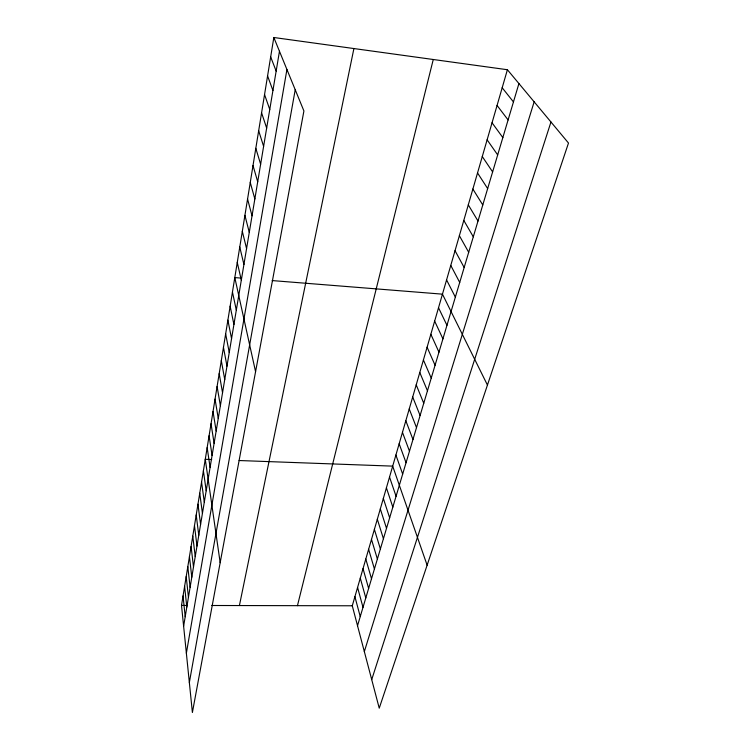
<?xml version="1.0" encoding="UTF-8"?>
<svg xmlns="http://www.w3.org/2000/svg" width="750" height="750" viewBox="0 0 750 750"><rect width="100%" height="100%" fill="white"/><g stroke="black" fill="none" stroke-linecap="round" stroke-linejoin="round"><path stroke-width="1.12" d="M273.825 37.5L303.909 110.963L192.394 712.5L181.509 605.438L273.825 37.5L507.403 69.731L568.491 143.044L379.237 708.178L352.275 605.784L507.403 69.731M183.619 626.222L279.469 51.263M186.366 653.241L286.931 69.506M189.347 682.537L295.219 89.747M239.409 605.55L353.906 48.553M297.45 605.672L433.266 59.494M357.525 625.725L518.925 83.559M364.341 651.609L534.15 101.831M371.719 679.612L550.959 122.006M181.509 605.438L187.359 605.447M211.8 605.494L352.275 605.784M211.716 459.534L205.266 459.3L220.172 562.678M239.1 460.528L392.681 466.125L427.125 565.191M241.434 278.119L234.797 277.594L255.572 371.691M272.156 280.575L442.453 294.159L487.444 385.078M502.181 87.75L513.459 101.925M497.063 105.441L508.097 119.934M492.047 122.784L502.847 137.597M487.116 139.819L497.681 154.922M482.278 156.534L492.628 171.909M477.534 172.941L487.659 188.588M472.866 189.056L482.784 204.956M468.291 204.872L478.003 221.025M463.791 220.416L473.306 236.803M459.375 235.688L468.694 252.291M455.034 250.687L464.166 267.497M450.769 265.425L459.722 282.441M446.578 279.919L455.353 297.122M438.516 307.753L446.962 325.303M434.653 321.122L442.931 338.841M430.847 334.275L438.966 352.153M427.097 347.222L435.075 365.241M423.412 359.962L431.241 378.122M419.784 372.497L427.462 390.787M416.212 384.844L423.75 403.256M412.688 396.994L420.103 415.528M409.228 408.956L416.503 427.613M270.675 56.906L276.159 71.072M405.816 420.741L412.969 439.5M402.459 432.347L409.481 451.209M267.581 75.928L272.925 90.478M399.15 443.775L406.05 462.731M395.897 455.034L402.666 474.084M264.553 94.566L269.766 109.481M389.522 477.056L396.066 496.275M261.581 112.847L266.663 128.1M386.409 487.828L392.831 507.122M383.334 498.441L389.653 517.809M380.306 508.894L386.512 528.347M258.666 130.762L263.616 146.344M377.325 519.206L383.428 538.725M374.381 529.378L380.381 548.944M255.816 148.341L260.634 164.231M371.484 539.391L377.381 559.031M368.625 549.281L374.419 568.959M253.012 165.572L257.709 181.762M365.803 559.022L371.503 578.756M363.019 568.631L368.634 588.422M250.256 182.484L254.85 198.956M360.281 578.109L365.794 597.938M357.572 587.456L363 607.331M354.9 596.681L360.244 616.594M247.566 199.078L252.037 215.822M244.913 215.363L249.272 232.359M242.316 231.347L246.572 248.597M239.766 247.041L243.919 264.516M237.263 262.453L241.312 280.153M232.453 292.022L236.316 310.125M230.147 306.206L233.916 324.497M227.878 320.156L231.562 338.616M225.647 333.863L229.247 352.491M223.463 347.353L226.978 366.131M221.306 360.609L224.738 379.547M219.188 373.65L222.544 392.728M217.097 386.484L220.378 405.703M215.044 399.113L218.259 418.453M213.028 411.534L216.159 430.997M211.041 423.759L214.106 443.344M209.081 435.787L212.081 455.484M207.159 447.638L210.094 467.428M203.391 470.775L206.203 490.763M201.553 482.081L204.3 502.162M199.744 493.219L202.434 513.375M197.963 504.187L200.588 524.428M196.209 514.997L198.778 535.303M194.475 525.637L196.988 546.019M192.769 536.128L195.234 556.566M191.091 546.459L193.5 566.962M189.441 556.65L191.794 577.2M187.8 566.681L190.106 587.297M186.197 576.581L188.447 597.244M184.612 586.331L186.816 607.041M183.047 595.95L185.203 616.697"/></g></svg>
